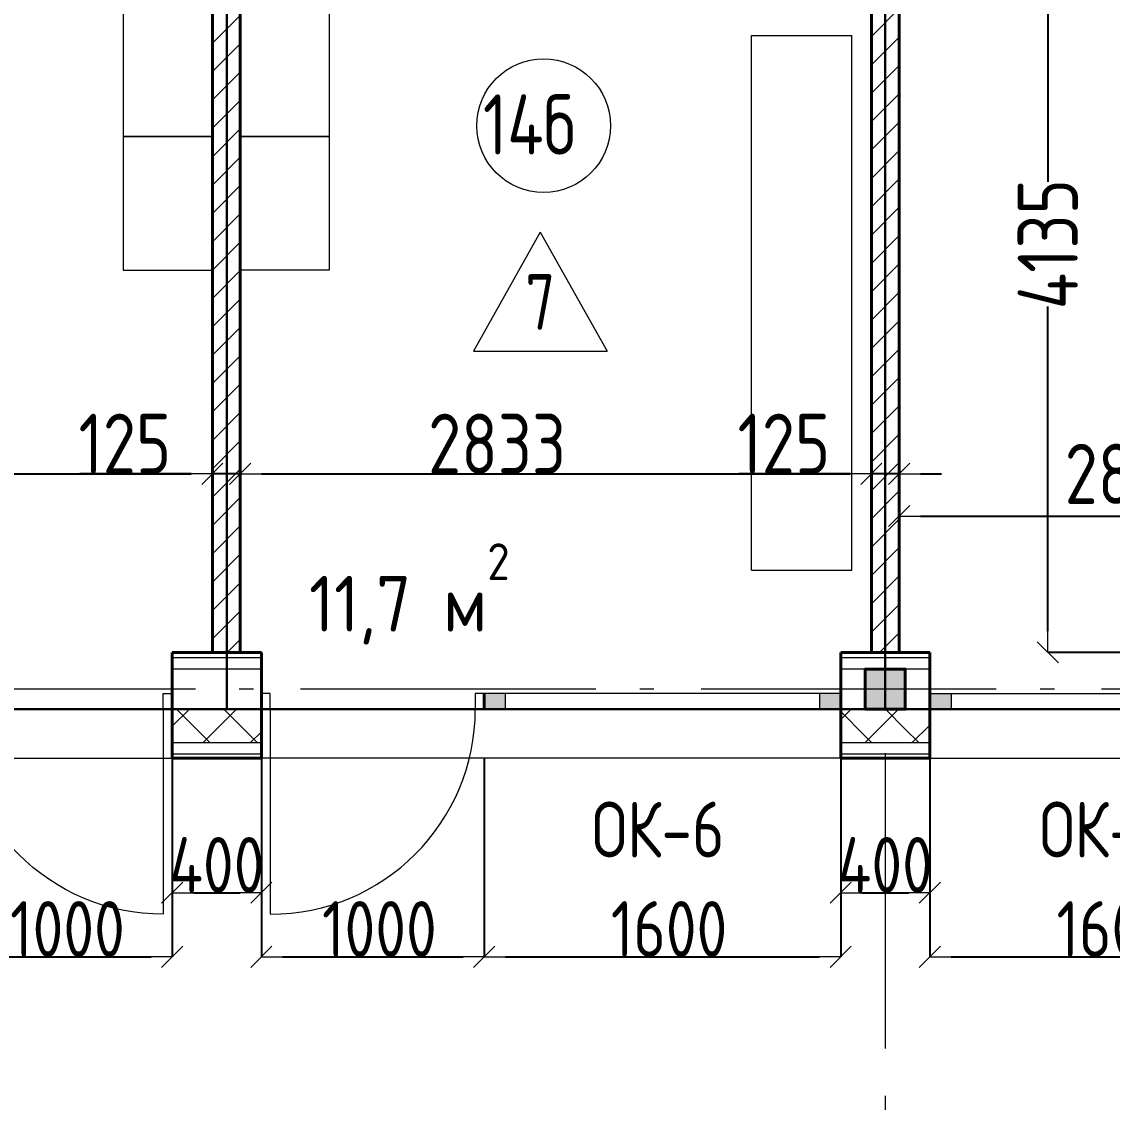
# Model space of a CAD drawing. Header units: millimetres. Extents: x -60256 to 201272, y 21388 to 77592.
# Drawn here: x -8996 to -4103, y 63598 to 68450 of the extents above; entities that cross this region are included whole.
import ezdxf
from ezdxf.enums import TextEntityAlignment as Align

# ---------------------------------------------------------------- set-up
doc = ezdxf.new("R2010")
doc.units = ezdxf.units.MM
doc.header["$MEASUREMENT"] = 0
doc.linetypes.add('Double Dashed', pattern=[1797.222233, 1325, -211.666656, 63.333344, -197.222233])
for name, color, linetype in [('Двери ArchiCAD', 7, 'Continuous'), ('колонны', 7, 'Continuous'), ('марки окон дверей', 7, 'Continuous'), ('оборудование', 7, 'Continuous'), ('Окна ArchiCAD', 7, 'Continuous'), ('оси', 7, 'Continuous'), ('перегородки', 7, 'Continuous'), ('размеры внутр', 7, 'Continuous'), ('стены внутр', 7, 'Continuous'), ('стены наруж', 7, 'Continuous'), ('№ помещений', 7, 'Continuous')]:
    doc.layers.add(name, color=color, linetype=linetype)
for name, color, linetype, lineweight in [('Двери ArchiCAD_Ном._пера__97', 7, 'Continuous', 20), ('Двери ArchiCAD_Ном._пера__99', 7, 'Continuous', 40), ('колонны_Ном._пера__94', 252, 'Continuous', 13), ('колонны_Ном._пера__99', 7, 'Continuous', 40), ('марки окон дверей_Ном._пера__96', 7, 'Continuous', 13), ('оборудование_Ном._пера__95', 251, 'Continuous', 13), ('Окна ArchiCAD_Ном._пера__96', 7, 'Continuous', 13), ('Окна ArchiCAD_Ном._пера__97', 7, 'Continuous', 20), ('Окна ArchiCAD_Ном._пера__99', 7, 'Continuous', 40), ('оси_Ном._пера__96', 7, 'Continuous', 13), ('перегородки_Ном._пера__96', 7, 'Continuous', 13), ('перегородки_Ном._пера__99', 7, 'Continuous', 40), ('площади_Ном._пера__96', 7, 'Continuous', 13), ('стены внутр_Ном._пера__96', 7, 'Continuous', 13), ('стены внутр_Ном._пера__99', 7, 'Continuous', 40), ('стены наруж_Ном._пера__96', 7, 'Continuous', 13), ('стены наруж_Ном._пера__99', 7, 'Continuous', 40), ('экспликац проемов_Ном._пера__1', 7, 'Continuous', 25), ('экспликац проемов_Ном._пера__97', 7, 'Continuous', 20), ('№ помещений_Ном._пера__96', 7, 'Continuous', 13)]:
    doc.layers.add(name, color=color, linetype=linetype, lineweight=lineweight)
doc.styles.add('СГЕНЕРИР_СТИЛЬ_1', font='isocp.shx')
doc.styles.add('СГЕНЕРИР_СТИЛЬ_3', font='gost_2_304-81_type.ttf')
doc.styles.add('СГЕНЕРИР_СТИЛЬ_4', font='gost_2_304-81_type.ttf')
doc.styles.add('СГЕНЕРИР_СТИЛЬ_5', font='CS_Gost2304.shx')
doc.dimstyles.new('СГЕНЕРИР_СТИЛЬ__1', dxfattribs={"dimtxt": 270.000005, "dimasz": 95, "dimexe": 0.18, "dimexo": 0, "dimgap": 0.09, "dimtad": 1, "dimtih": 1, "dimtoh": 1, "dimdec": 0, "dimzin": 0, "dimdsep": 46, "dimtxsty": 'СГЕНЕРИР_СТИЛЬ_3', "dimblk": 'ARROWHEAD_6', "dimblk1": 'ARROWHEAD_6', "dimblk2": 'ARROWHEAD_6', "dimcen": 0.09, "dimclrd": 7, "dimclre": 7, "dimclrt": 98, "dimadec": 0, "dimazin": 0, "dimtfac": 1, "dimtdec": 4, "dimtmove": 0, "dimatfit": 3, "dimfxl": 1, "dimtolj": 1, "dimtzin": 0, "dimarcsym": 0})
doc.dimstyles.new('СГЕНЕРИР_СТИЛЬ__10', dxfattribs={"dimtxt": 250, "dimasz": 95, "dimexe": 0.18, "dimexo": 0, "dimgap": 0.09, "dimtad": 1, "dimtih": 1, "dimtoh": 1, "dimdec": 0, "dimzin": 0, "dimdsep": 46, "dimtxsty": 'СГЕНЕРИР_СТИЛЬ_3', "dimblk": 'ARROWHEAD_6', "dimblk1": 'ARROWHEAD_6', "dimblk2": 'ARROWHEAD_6', "dimcen": 0.09, "dimclrd": 7, "dimclre": 7, "dimclrt": 98, "dimadec": 0, "dimazin": 0, "dimtfac": 1, "dimtdec": 4, "dimtmove": 0, "dimatfit": 3, "dimfxl": 1, "dimtolj": 1, "dimtzin": 0, "dimarcsym": 0})
doc.dimstyles.new('СГЕНЕРИР_СТИЛЬ__2', dxfattribs={"dimtxt": 270.000005, "dimasz": 95, "dimexe": 0.18, "dimexo": 0, "dimgap": 0.09, "dimtad": 1, "dimdec": 0, "dimzin": 0, "dimdsep": 46, "dimtxsty": 'СГЕНЕРИР_СТИЛЬ_3', "dimblk": 'ARROWHEAD_6', "dimblk1": 'ARROWHEAD_6', "dimblk2": 'ARROWHEAD_6', "dimcen": 0.09, "dimclrd": 7, "dimclre": 7, "dimclrt": 98, "dimadec": 0, "dimazin": 0, "dimtfac": 1, "dimtdec": 4, "dimtmove": 0, "dimatfit": 3, "dimfxl": 1, "dimtolj": 1, "dimtzin": 0, "dimarcsym": 0})
doc.dimstyles.new('СГЕНЕРИР_СТИЛЬ__7', dxfattribs={"dimtxt": 270.000005, "dimasz": 95, "dimexe": 0.18, "dimexo": 0, "dimgap": 0.09, "dimtad": 1, "dimtih": 1, "dimtoh": 1, "dimdec": 0, "dimzin": 0, "dimdsep": 46, "dimtxsty": 'СГЕНЕРИР_СТИЛЬ_3', "dimblk": 'ARROWHEAD_6', "dimblk1": 'ARROWHEAD_6', "dimblk2": 'ARROWHEAD_6', "dimcen": 0.09, "dimclrd": 7, "dimclre": 7, "dimclrt": 98, "dimadec": 0, "dimazin": 0, "dimtfac": 1, "dimtdec": 4, "dimtmove": 2, "dimatfit": 3, "dimfxl": 1, "dimtolj": 1, "dimtzin": 0, "dimarcsym": 0})
pattern_1 = [(45, (0, 0), (-63.63961, 63.63961), [])]
pattern_2 = [(45, (0, 0), (-106.06602, 106.06602), []), (135, (0, 0), (106.06602, 106.06602), [])]

# ---------------------------------------------------------------- blocks, each defined once
blk = doc.blocks.new('Шкафчик индивидуальный 15_3')
at = {"layer": 'оборудование_Ном._пера__95', "linetype": 'Continuous'}
for p, q in [((600, 400), (0, 400)), ((0, 400), (0, 0)), ((600, 0), (600, 400)), ((1200, 400), (600, 400)), ((600, 400), (600, 0)), ((1200, 0), (1200, 400)), ((1800, 400), (1200, 400)), ((1200, 400), (1200, 0)), ((1800, 0), (1800, 400)), ((2400, 400), (1800, 400)), ((1800, 400), (1800, 0)), ((2400, 0), (2400, 400)), ((0, 0), (600, 0)), ((600, 0), (1200, 0)), ((1200, 0), (1800, 0)), ((1800, 0), (2400, 0))]:
    blk.add_line(p, q, dxfattribs=at)
blk = doc.blocks.new('Шкафчик индивидуальный 15_4')
at = {"layer": 'оборудование_Ном._пера__95', "linetype": 'Continuous'}
for p, q in [((600, 400), (0, 400)), ((0, 400), (0, 0)), ((600, 0), (600, 400)), ((1200, 400), (600, 400)), ((600, 400), (600, 0)), ((1200, 0), (1200, 400)), ((1800, 400), (1200, 400)), ((1200, 400), (1200, 0)), ((1800, 0), (1800, 400)), ((2400, 400), (1800, 400)), ((1800, 400), (1800, 0)), ((2400, 0), (2400, 400)), ((0, 0), (600, 0)), ((600, 0), (1200, 0)), ((1200, 0), (1800, 0)), ((1800, 0), (2400, 0))]:
    blk.add_line(p, q, dxfattribs=at)
blk = doc.blocks.new('Скамейка 16_2')
at = {"layer": 'оборудование_Ном._пера__95', "linetype": 'Continuous'}
for p, q in [((2400, 450), (0, 450)), ((0, 450), (0, 0)), ((2400, 450), (2400, 0)), ((2400, 0), (0, 0))]:
    blk.add_line(p, q, dxfattribs=at)
blk = doc.blocks.new('Стена_20_1', base_point=(-5121, 65455.7))
at = {"layer": 'стены внутр_Ном._пера__96', "linetype": 'Continuous'}
h = blk.add_hatch(dxfattribs=at)
h.set_pattern_fill('FACE_BRICK_0001', color=256, style=0, pattern_type=2)
h.set_pattern_definition(pattern_1)
h.paths.add_polyline_path([(-5058.5, 65620.7), (-5058.5, 71690.7), (-5183.5, 71690.7), (-5183.5, 65620.7)])
at = {"layer": 'стены внутр_Ном._пера__99', "linetype": 'Continuous', "flags": 128}
for points in [[(-5058.5, 71690.7), (-5183.5, 71690.7)], [(-5183.5, 71690.7), (-5183.5, 69855.7)], [(-5058.5, 65620.7), (-5058.5, 71690.7)], [(-5183.5, 69755.7), (-5183.5, 65620.7)], [(-5183.5, 65620.7), (-5058.5, 65620.7)]]:
    blk.add_lwpolyline(points, dxfattribs=at)
blk = doc.blocks.new('Окно 16_6')
at = {"layer": 'Окна ArchiCAD_Ном._пера__96', "linetype": 'Continuous'}
for points in [[(-800, -70), (-705, -70), (-705, 0), (-800, 0)], [(800, 0), (705, 0), (705, -70), (800, -70)]]:
    blk.add_hatch(color=256, dxfattribs=at).paths.add_polyline_path(points)
for p, q in [((705, 0), (-705, 0)), ((-705, -70), (705, -70))]:
    blk.add_line(p, q, dxfattribs=at)
at = {"layer": 'Окна ArchiCAD_Ном._пера__97', "linetype": 'Continuous'}
for p, q in [((-800, 220), (800, 220)), ((-705, 0), (-800, 0)), ((-705, -70), (-705, 0)), ((800, 0), (705, 0)), ((705, 0), (705, -70)), ((-800, -70), (-705, -70)), ((705, -70), (800, -70))]:
    blk.add_line(p, q, dxfattribs=at)
at = {"layer": 'Окна ArchiCAD_Ном._пера__99', "linetype": 'Continuous'}
for p, q in [((-800, 0), (-800, -70)), ((800, 0), (800, -70))]:
    blk.add_line(p, q, dxfattribs=at)
blk = doc.blocks.new('Окно 16_7')
at = {"layer": 'Окна ArchiCAD_Ном._пера__96', "linetype": 'Continuous'}
for points in [[(-800, -70), (-705, -70), (-705, 0), (-800, 0)], [(800, 0), (705, 0), (705, -70), (800, -70)]]:
    blk.add_hatch(color=256, dxfattribs=at).paths.add_polyline_path(points)
for p, q in [((705, 0), (-705, 0)), ((-705, -70), (705, -70))]:
    blk.add_line(p, q, dxfattribs=at)
at = {"layer": 'Окна ArchiCAD_Ном._пера__97', "linetype": 'Continuous'}
for p, q in [((-800, 220), (800, 220)), ((-705, 0), (-800, 0)), ((-705, -70), (-705, 0)), ((800, 0), (705, 0)), ((705, 0), (705, -70)), ((-800, -70), (-705, -70)), ((705, -70), (800, -70))]:
    blk.add_line(p, q, dxfattribs=at)
at = {"layer": 'Окна ArchiCAD_Ном._пера__99', "linetype": 'Continuous'}
for p, q in [((-800, 0), (-800, -70)), ((800, 0), (800, -70))]:
    blk.add_line(p, q, dxfattribs=at)
blk = doc.blocks.new('Дверь 16_5')
at = {"layer": 'Двери ArchiCAD_Ном._пера__97', "linetype": 'Continuous'}
for p, q in [((460, 0), (460, 920)), ((-500, 220), (500, 220)), ((-460, 0), (-500, 0)), ((-500, 0), (-500, -70)), ((-460, -70), (-460, 0)), ((500, 0), (460, 0)), ((460, 0), (460, -70)), ((500, -70), (500, 0)), ((-500, -70), (-460, -70)), ((460, -70), (500, -70))]:
    blk.add_line(p, q, dxfattribs=at)
blk.add_arc((460, 0), 920, 90, 180, dxfattribs=at)
at = {"layer": 'Двери ArchiCAD_Ном._пера__99', "linetype": 'Continuous'}
for p, q in [((-500, 0), (-500, -70)), ((500, 0), (500, -70))]:
    blk.add_line(p, q, dxfattribs=at)
blk = doc.blocks.new('Дверь 16_4')
at = {"layer": 'Двери ArchiCAD_Ном._пера__97', "linetype": 'Continuous'}
for p, q in [((460, 0), (460, 920)), ((-500, 220), (500, 220)), ((-460, 0), (-500, 0)), ((-500, 0), (-500, -70)), ((-460, -70), (-460, 0)), ((500, 0), (460, 0)), ((460, 0), (460, -70)), ((500, -70), (500, 0)), ((-500, -70), (-460, -70)), ((460, -70), (500, -70))]:
    blk.add_line(p, q, dxfattribs=at)
blk.add_arc((460, 0), 920, 90, 180, dxfattribs=at)
at = {"layer": 'Двери ArchiCAD_Ном._пера__99', "linetype": 'Continuous'}
for p, q in [((-500, 0), (-500, -70)), ((500, 0), (500, -70))]:
    blk.add_line(p, q, dxfattribs=at)
blk = doc.blocks.new('Стена_32_1', base_point=(12879, 65455.7))
at = {"layer": 'стены наруж_Ном._пера__96', "linetype": 'Continuous'}
h = blk.add_hatch(dxfattribs=at)
h.set_pattern_fill('УТЕПЛИТ_МЕЛКИЙ_0001', color=256, style=0, pattern_type=2)
h.set_pattern_definition(pattern_2)
h.paths.add_polyline_path([(-7921, 65365.7), (-8321, 65365.7), (-8321, 65215.7), (-7921, 65215.7)])
h = blk.add_hatch(dxfattribs=at)
h.set_pattern_fill('УТЕПЛИТ_МЕЛКИЙ_0001', color=256, style=0, pattern_type=2)
h.set_pattern_definition(pattern_2)
h.paths.add_polyline_path([(-5211, 65365.7), (-5321, 65365.7), (-5321, 65215.7), (-5211, 65215.7)])
h = blk.add_hatch(dxfattribs=at)
h.set_pattern_fill('УТЕПЛИТ_МЕЛКИЙ_0001', color=256, style=0, pattern_type=2)
h.set_pattern_definition(pattern_2)
h.paths.add_polyline_path([(-5211, 65215.7), (-5031, 65215.7), (-5031, 65365.7), (-5211, 65365.7)])
h = blk.add_hatch(dxfattribs=at)
h.set_pattern_fill('УТЕПЛИТ_МЕЛКИЙ_0001', color=256, style=0, pattern_type=2)
h.set_pattern_definition(pattern_2)
h.paths.add_polyline_path([(-4921, 65365.7), (-5031, 65365.7), (-5031, 65215.7), (-4921, 65215.7)])
for p, q in [((-7921, 65595.7), (-8321, 65595.7)), ((-5211, 65595.7), (-5321, 65595.7)), ((-5031, 65595.7), (-5211, 65595.7)), ((-4921, 65595.7), (-5031, 65595.7)), ((-7921, 65545.7), (-8321, 65545.7)), ((-5211, 65545.7), (-5321, 65545.7)), ((-5211, 65545.7), (-5031, 65545.7)), ((-4921, 65545.7), (-5031, 65545.7)), ((-8321, 65365.7), (-7921, 65365.7)), ((-5321, 65365.7), (-5211, 65365.7)), ((-5031, 65365.7), (-5211, 65365.7)), ((-5031, 65365.7), (-4921, 65365.7)), ((-8321, 65215.7), (-7921, 65215.7)), ((-5321, 65215.7), (-5211, 65215.7)), ((-5211, 65215.7), (-5031, 65215.7)), ((-5031, 65215.7), (-4921, 65215.7)), ((-8321, 65165.7), (-7921, 65165.7)), ((-5321, 65165.7), (-5211, 65165.7)), ((-5211, 65165.7), (-5031, 65165.7)), ((-5031, 65165.7), (-4921, 65165.7))]:
    blk.add_line(p, q, dxfattribs=at)
at = {"layer": 'стены наруж_Ном._пера__99', "linetype": 'Continuous'}
for p, q in [((-8321, 65595.7), (-8321, 65620.7)), ((-8321, 65545.7), (-8321, 65595.7)), ((-7921, 65595.7), (-7921, 65620.7)), ((-7921, 65545.7), (-7921, 65595.7)), ((-5321, 65595.7), (-5321, 65620.7)), ((-5321, 65545.7), (-5321, 65595.7)), ((-4921, 65595.7), (-4921, 65620.7)), ((-4921, 65545.7), (-4921, 65595.7)), ((-8321, 65435.7), (-8321, 65545.7)), ((-7921, 65435.7), (-7921, 65545.7)), ((-5321, 65435.7), (-5321, 65545.7)), ((-4921, 65435.7), (-4921, 65545.7)), ((-8321, 65365.7), (-8321, 65435.7)), ((-7921, 65365.7), (-7921, 65435.7)), ((-5321, 65365.7), (-5321, 65435.7)), ((-4921, 65365.7), (-4921, 65435.7)), ((-8321, 65215.7), (-8321, 65365.7)), ((-7921, 65215.7), (-7921, 65365.7)), ((-5321, 65215.7), (-5321, 65365.7)), ((-4921, 65215.7), (-4921, 65365.7)), ((-8321, 65165.7), (-8321, 65215.7)), ((-7921, 65165.7), (-7921, 65215.7)), ((-5321, 65165.7), (-5321, 65215.7)), ((-4921, 65165.7), (-4921, 65215.7)), ((-8321, 65145.7), (-8321, 65165.7)), ((-7921, 65145.7), (-7921, 65165.7)), ((-5321, 65145.7), (-5321, 65165.7)), ((-4921, 65145.7), (-4921, 65165.7))]:
    blk.add_line(p, q, dxfattribs=at)
at = {"layer": 'стены наруж_Ном._пера__99', "linetype": 'Continuous', "flags": 128}
for points in [[(-7921, 65620.7), (-8321, 65620.7)], [(-4921, 65620.7), (-5321, 65620.7)], [(-8321, 65145.7), (-7921, 65145.7)], [(-5321, 65145.7), (-4921, 65145.7)]]:
    blk.add_lwpolyline(points, dxfattribs=at)
at = {"layer": 'Двери ArchiCAD', "color": 44, "linetype": 'Continuous', "lineweight": 35, "xscale": -1, "zscale": 1000, "rotation": 180}
blk.add_blockref('Дверь 16_4', (-8821, 65365.7), dxfattribs=at)
at = {"layer": 'Двери ArchiCAD', "color": 44, "linetype": 'Continuous', "lineweight": 35, "zscale": 1000, "rotation": 180}
blk.add_blockref('Дверь 16_5', (-7421, 65365.7), dxfattribs=at)
at = {"layer": 'Окна ArchiCAD', "color": 44, "linetype": 'Continuous', "lineweight": 35, "zscale": 1000, "rotation": 180}
blk.add_blockref('Окно 16_7', (-6121, 65365.7), dxfattribs=at)
at = {"layer": 'Окна ArchiCAD', "color": 44, "linetype": 'Continuous', "lineweight": 35, "xscale": -1, "zscale": 1000, "rotation": 180}
blk.add_blockref('Окно 16_6', (-4121, 65365.7), dxfattribs=at)
blk = doc.blocks.new('Стена_40_1', base_point=(-8078.5, 69855.7))
at = {"layer": 'перегородки_Ном._пера__96', "linetype": 'Continuous'}
h = blk.add_hatch(dxfattribs=at)
h.set_pattern_fill('FACE_BRICK_0001', color=256, style=0, pattern_type=2)
h.set_pattern_definition(pattern_1)
h.paths.add_polyline_path([(-8141, 69755.7), (-8141, 65620.7), (-8016, 65620.7), (-8016, 69755.7)])
at = {"layer": 'перегородки_Ном._пера__99', "linetype": 'Continuous', "flags": 128}
for points in [[(-8141, 69755.7), (-8141, 65620.7)], [(-8016, 65620.7), (-8016, 69755.7)], [(-8141, 65620.7), (-8016, 65620.7)]]:
    blk.add_lwpolyline(points, dxfattribs=at)
blk = doc.blocks.new('Колонна_28_1', base_point=(-5121, 65455.7))
at = {"layer": 'колонны_Ном._пера__94', "linetype": 'Continuous'}
blk.add_hatch(color=256, dxfattribs=at).paths.add_polyline_path([(-5211, 65365.7), (-5031, 65365.7), (-5031, 65545.7), (-5211, 65545.7)])
at = {"layer": 'колонны_Ном._пера__99', "linetype": 'Continuous', "flags": 128}
blk.add_lwpolyline([(-5211, 65365.7), (-5031, 65365.7), (-5031, 65545.7), (-5211, 65545.7)], close=True, dxfattribs=at)
blk = doc.blocks.new('Стандартный маркер сетки_8')
at = {"layer": 'оси_Ном._пера__96', "linetype": 'Double Dashed'}
blk.add_line((900, 0), (20403.4, 0), dxfattribs=at)
at = {"layer": 'оси_Ном._пера__96', "style": 'СГЕНЕРИР_СТИЛЬ_3'}
blk.add_attdef('AC_MarkerText_1', text='', height=350, rotation=90, dxfattribs=at).set_placement((21973.1, -122.2), align=Align.BOTTOM_LEFT)
blk = doc.blocks.new('Стандартный маркер сетки_16')
at = {"layer": 'оси_Ном._пера__96', "linetype": 'Double Dashed'}
blk.add_line((900, 0), (41068.3, 0), dxfattribs=at)
at = {"layer": 'оси_Ном._пера__96', "style": 'СГЕНЕРИР_СТИЛЬ_3'}
blk.add_attdef('AC_MarkerText_1', text='', height=350, rotation=180, dxfattribs=at).set_placement((-260.8, 269.7), align=Align.BOTTOM_LEFT)
blk = doc.blocks.new('Номер помещения 15_16')
at = {"layer": '№ помещений_Ном._пера__96', "linetype": 'Continuous'}
blk.add_circle((0, 0), 300, dxfattribs=at)
at = {"layer": '№ помещений_Ном._пера__96', "insert": (-272.3, 5.4), "char_height": 270, "attachment_point": 4, "style": 'СГЕНЕРИР_СТИЛЬ_4'}
blk.add_mtext('{14б}', dxfattribs=at)
blk = doc.blocks.new('Номер помещения 16_5')
at = {"layer": 'марки окон дверей_Ном._пера__96', "insert": (-307.9, 19.4), "char_height": 250, "attachment_point": 4, "style": 'СГЕНЕРИР_СТИЛЬ_5'}
blk.add_mtext('{ОК-5}', dxfattribs=at)
blk = doc.blocks.new('Номер помещения 16_6')
at = {"layer": 'марки окон дверей_Ном._пера__96', "insert": (-316.4, 19.4), "char_height": 250, "attachment_point": 4, "style": 'СГЕНЕРИР_СТИЛЬ_5'}
blk.add_mtext('{ОК-6}', dxfattribs=at)
blk = doc.blocks.new('ARROWHEAD_6')
at = {"color": 0, "linetype": 'Continuous', "lineweight": 0}
for p, q in [((0, 0), (-1, 0)), ((-0.5, -0.5), (0.5, 0.5))]:
    blk.add_line(p, q, dxfattribs=at)
blk = doc.blocks.new('*D834')
at = {"layer": 'Defpoints', "color": 0, "linetype": 'Continuous', "transparency": 16777216}
for p in [(-10956, 68655.7), (-8141, 67655.7), (-8141, 66421.3)]:
    blk.add_point(p, dxfattribs=at)
at = {"layer": 'размеры внутр', "color": 7, "linetype": 'Continuous', "lineweight": -2, "transparency": 16777216}
for p, q in [((-10956, 68655.7), (-10956, 66421.2)), ((-8141, 67655.7), (-8141, 66421.2)), ((-10861, 66421.3), (-8236, 66421.3))]:
    blk.add_line(p, q, dxfattribs=at)
at = {"layer": 'размеры внутр', "color": 7, "linetype": 'Continuous', "lineweight": -2, "transparency": 16777216, "xscale": 95, "yscale": 95, "zscale": 95, "rotation": 180}
blk.add_blockref('ARROWHEAD_6', (-10956, 66421.3), dxfattribs=at)
at = {"layer": 'размеры внутр', "color": 7, "linetype": 'Continuous', "lineweight": -2, "transparency": 16777216, "xscale": 95, "yscale": 95, "zscale": 95}
blk.add_blockref('ARROWHEAD_6', (-8141, 66421.3), dxfattribs=at)
at = {"layer": 'размеры внутр', "color": 98, "linetype": 'Continuous', "transparency": 16777216, "insert": (-9529.4, 66556.4), "char_height": 270, "attachment_point": 5, "style": 'СГЕНЕРИР_СТИЛЬ_3'}
blk.add_mtext('\\A1;2815', dxfattribs=at)
blk = doc.blocks.new('*D835')
at = {"layer": 'Defpoints', "color": 0, "linetype": 'Continuous', "transparency": 16777216}
for p in [(-8141, 67655.7), (-8016, 67655.7), (-8016, 66421.3)]:
    blk.add_point(p, dxfattribs=at)
at = {"layer": 'размеры внутр', "color": 7, "linetype": 'Continuous', "lineweight": -2, "transparency": 16777216}
for p, q in [((-8141, 67655.7), (-8141, 66421.2)), ((-8016, 67655.7), (-8016, 66421.2)), ((-8236, 66421.3), (-8736, 66421.3)), ((-8016, 66421.3), (-8141, 66421.3)), ((-7921, 66421.3), (-7826, 66421.3))]:
    blk.add_line(p, q, dxfattribs=at)
at = {"layer": 'размеры внутр', "color": 7, "linetype": 'Continuous', "lineweight": -2, "transparency": 16777216, "xscale": 95, "yscale": 95, "zscale": 95}
blk.add_blockref('ARROWHEAD_6', (-8141, 66421.3), dxfattribs=at)
at = {"layer": 'размеры внутр', "color": 7, "linetype": 'Continuous', "lineweight": -2, "transparency": 16777216, "xscale": 95, "yscale": 95, "zscale": 95, "rotation": 180}
blk.add_blockref('ARROWHEAD_6', (-8016, 66421.3), dxfattribs=at)
at = {"layer": 'размеры внутр', "color": 98, "linetype": 'Continuous', "transparency": 16777216, "insert": (-8533.5, 66556.4), "char_height": 270, "attachment_point": 5, "style": 'СГЕНЕРИР_СТИЛЬ_3'}
blk.add_mtext('\\A1;125', dxfattribs=at)
blk = doc.blocks.new('*D836')
at = {"layer": 'Defpoints', "color": 0, "linetype": 'Continuous', "transparency": 16777216}
for p in [(-5183.5, 68655.7), (-8016, 67655.7), (-5183.5, 66421.3)]:
    blk.add_point(p, dxfattribs=at)
at = {"layer": 'размеры внутр', "color": 7, "linetype": 'Continuous', "lineweight": -2, "transparency": 16777216}
for p, q in [((-5183.5, 68655.7), (-5183.5, 66421.2)), ((-8016, 67655.7), (-8016, 66421.2)), ((-7921, 66421.3), (-5278.5, 66421.3))]:
    blk.add_line(p, q, dxfattribs=at)
at = {"layer": 'размеры внутр', "color": 7, "linetype": 'Continuous', "lineweight": -2, "transparency": 16777216, "xscale": 95, "yscale": 95, "zscale": 95, "rotation": 180}
blk.add_blockref('ARROWHEAD_6', (-8016, 66421.3), dxfattribs=at)
at = {"layer": 'размеры внутр', "color": 7, "linetype": 'Continuous', "lineweight": -2, "transparency": 16777216, "xscale": 95, "yscale": 95, "zscale": 95}
blk.add_blockref('ARROWHEAD_6', (-5183.5, 66421.3), dxfattribs=at)
at = {"layer": 'размеры внутр', "color": 98, "linetype": 'Continuous', "transparency": 16777216, "insert": (-6863.4, 66556.4), "char_height": 270, "attachment_point": 5, "style": 'СГЕНЕРИР_СТИЛЬ_3'}
blk.add_mtext('\\A1;2833', dxfattribs=at)
blk = doc.blocks.new('*D837')
at = {"layer": 'Defpoints', "color": 0, "linetype": 'Continuous', "transparency": 16777216}
for p in [(-5183.5, 68655.7), (-5058.5, 68655.7), (-5058.5, 66421.3)]:
    blk.add_point(p, dxfattribs=at)
at = {"layer": 'размеры внутр', "color": 7, "linetype": 'Continuous', "lineweight": -2, "transparency": 16777216}
for p, q in [((-5183.5, 68655.7), (-5183.5, 66421.2)), ((-5058.5, 68655.7), (-5058.5, 66421.2)), ((-5278.5, 66421.3), (-5778.5, 66421.3)), ((-5058.5, 66421.3), (-5183.5, 66421.3)), ((-4963.5, 66421.3), (-4868.5, 66421.3))]:
    blk.add_line(p, q, dxfattribs=at)
at = {"layer": 'размеры внутр', "color": 7, "linetype": 'Continuous', "lineweight": -2, "transparency": 16777216, "xscale": 95, "yscale": 95, "zscale": 95}
blk.add_blockref('ARROWHEAD_6', (-5183.5, 66421.3), dxfattribs=at)
at = {"layer": 'размеры внутр', "color": 7, "linetype": 'Continuous', "lineweight": -2, "transparency": 16777216, "xscale": 95, "yscale": 95, "zscale": 95, "rotation": 180}
blk.add_blockref('ARROWHEAD_6', (-5058.5, 66421.3), dxfattribs=at)
at = {"layer": 'размеры внутр', "color": 98, "linetype": 'Continuous', "transparency": 16777216, "insert": (-5576, 66556.4), "char_height": 270, "attachment_point": 5, "style": 'СГЕНЕРИР_СТИЛЬ_3'}
blk.add_mtext('\\A1;125', dxfattribs=at)
blk = doc.blocks.new('*D838')
at = {"layer": 'Defpoints', "color": 0, "linetype": 'Continuous', "transparency": 16777216}
for p in [(-5058.5, 68655.7), (-2183.5, 68655.7), (-2183.5, 66232.3)]:
    blk.add_point(p, dxfattribs=at)
at = {"layer": 'размеры внутр', "color": 7, "linetype": 'Continuous', "lineweight": -2, "transparency": 16777216}
for p, q in [((-5058.5, 68655.7), (-5058.5, 66232.2)), ((-2183.5, 68655.7), (-2183.5, 66232.2)), ((-4963.5, 66232.3), (-2278.5, 66232.3))]:
    blk.add_line(p, q, dxfattribs=at)
at = {"layer": 'размеры внутр', "color": 7, "linetype": 'Continuous', "lineweight": -2, "transparency": 16777216, "xscale": 95, "yscale": 95, "zscale": 95, "rotation": 180}
blk.add_blockref('ARROWHEAD_6', (-5058.5, 66232.3), dxfattribs=at)
at = {"layer": 'размеры внутр', "color": 7, "linetype": 'Continuous', "lineweight": -2, "transparency": 16777216, "xscale": 95, "yscale": 95, "zscale": 95}
blk.add_blockref('ARROWHEAD_6', (-2183.5, 66232.3), dxfattribs=at)
at = {"layer": 'размеры внутр', "color": 98, "linetype": 'Continuous', "transparency": 16777216, "insert": (-4004.2, 66421.3), "char_height": 270, "attachment_point": 5, "style": 'СГЕНЕРИР_СТИЛЬ_3'}
blk.add_mtext('\\A1;2875', dxfattribs=at)
blk = doc.blocks.new('*D858')
at = {"layer": 'Defpoints', "color": 0, "linetype": 'Continuous', "transparency": 16777216}
for p in [(-8121, 69755.7), (-4391.7, 69755.7), (879, 65620.7)]:
    blk.add_point(p, dxfattribs=at)
at = {"layer": 'размеры внутр', "color": 7, "linetype": 'Continuous', "lineweight": -2, "transparency": 16777216}
for p, q in [((-8121, 69755.7), (-4391.5, 69755.7)), ((-4391.7, 69660.7), (-4391.7, 67731.8)), ((-4391.7, 65715.7), (-4391.7, 67172.3)), ((879, 65620.7), (-4391.9, 65620.7))]:
    blk.add_line(p, q, dxfattribs=at)
at = {"layer": 'размеры внутр', "color": 7, "linetype": 'Continuous', "lineweight": -2, "transparency": 16777216, "xscale": 95, "yscale": 95, "zscale": 95}
for p, rotation in [((-4391.7, 69755.7), 90), ((-4391.7, 65620.7), 270)]:
    blk.add_blockref('ARROWHEAD_6', p, dxfattribs=dict(at, rotation=rotation))
at = {"layer": 'размеры внутр', "color": 98, "linetype": 'Continuous', "transparency": 16777216, "insert": (-4391.7, 67452), "char_height": 270, "attachment_point": 5, "rotation": 90, "style": 'СГЕНЕРИР_СТИЛЬ_3'}
blk.add_mtext('\\A1;4135', dxfattribs=at)
blk = doc.blocks.new('*D870')
at = {"layer": 'Defpoints', "color": 0, "linetype": 'Continuous', "transparency": 16777216}
for p in [(-9321, 65145.7), (-8321, 65145.7), (-8321, 64254.6)]:
    blk.add_point(p, dxfattribs=at)
at = {"layer": 'размеры внутр', "color": 7, "linetype": 'Continuous', "lineweight": -2, "transparency": 16777216}
for p, q in [((-9321, 65145.7), (-9321, 64254.4)), ((-8321, 65145.7), (-8321, 64254.4)), ((-9226, 64254.6), (-8416, 64254.6))]:
    blk.add_line(p, q, dxfattribs=at)
at = {"layer": 'размеры внутр', "color": 7, "linetype": 'Continuous', "lineweight": -2, "transparency": 16777216, "xscale": 95, "yscale": 95, "zscale": 95, "rotation": 180}
blk.add_blockref('ARROWHEAD_6', (-9321, 64254.6), dxfattribs=at)
at = {"layer": 'размеры внутр', "color": 7, "linetype": 'Continuous', "lineweight": -2, "transparency": 16777216, "xscale": 95, "yscale": 95, "zscale": 95}
blk.add_blockref('ARROWHEAD_6', (-8321, 64254.6), dxfattribs=at)
at = {"layer": 'размеры внутр', "color": 98, "linetype": 'Continuous', "transparency": 16777216, "insert": (-8791.2, 64379.6), "char_height": 250, "attachment_point": 5, "style": 'СГЕНЕРИР_СТИЛЬ_3'}
blk.add_mtext('\\A1;1000', dxfattribs=at)
blk = doc.blocks.new('*D871')
at = {"layer": 'Defpoints', "color": 0, "linetype": 'Continuous', "transparency": 16777216}
for p in [(-8321, 65145.7), (-7921, 65145.7), (-7921, 64542.1)]:
    blk.add_point(p, dxfattribs=at)
at = {"layer": 'размеры внутр', "color": 7, "linetype": 'Continuous', "lineweight": -2, "transparency": 16777216}
for p, q in [((-8321, 65145.7), (-8321, 64541.9)), ((-7921, 65145.7), (-7921, 64541.9)), ((-8226, 64542.1), (-8016, 64542.1))]:
    blk.add_line(p, q, dxfattribs=at)
at = {"layer": 'размеры внутр', "color": 7, "linetype": 'Continuous', "lineweight": -2, "transparency": 16777216, "xscale": 95, "yscale": 95, "zscale": 95, "rotation": 180}
blk.add_blockref('ARROWHEAD_6', (-8321, 64542.1), dxfattribs=at)
at = {"layer": 'размеры внутр', "color": 7, "linetype": 'Continuous', "lineweight": -2, "transparency": 16777216, "xscale": 95, "yscale": 95, "zscale": 95}
blk.add_blockref('ARROWHEAD_6', (-7921, 64542.1), dxfattribs=at)
at = {"layer": 'размеры внутр', "color": 98, "linetype": 'Continuous', "transparency": 16777216, "insert": (-8121, 64667.1), "char_height": 250, "attachment_point": 5, "style": 'СГЕНЕРИР_СТИЛЬ_3'}
blk.add_mtext('\\A1;400', dxfattribs=at)
blk = doc.blocks.new('*D872')
at = {"layer": 'Defpoints', "color": 0, "linetype": 'Continuous', "transparency": 16777216}
for p in [(-7921, 65145.7), (-6921, 65145.7), (-6921, 64254.6)]:
    blk.add_point(p, dxfattribs=at)
at = {"layer": 'размеры внутр', "color": 7, "linetype": 'Continuous', "lineweight": -2, "transparency": 16777216}
for p, q in [((-7921, 65145.7), (-7921, 64254.4)), ((-6921, 65145.7), (-6921, 64254.4)), ((-7826, 64254.6), (-7016, 64254.6))]:
    blk.add_line(p, q, dxfattribs=at)
at = {"layer": 'размеры внутр', "color": 7, "linetype": 'Continuous', "lineweight": -2, "transparency": 16777216, "xscale": 95, "yscale": 95, "zscale": 95, "rotation": 180}
blk.add_blockref('ARROWHEAD_6', (-7921, 64254.6), dxfattribs=at)
at = {"layer": 'размеры внутр', "color": 7, "linetype": 'Continuous', "lineweight": -2, "transparency": 16777216, "xscale": 95, "yscale": 95, "zscale": 95}
blk.add_blockref('ARROWHEAD_6', (-6921, 64254.6), dxfattribs=at)
at = {"layer": 'размеры внутр', "color": 98, "linetype": 'Continuous', "transparency": 16777216, "insert": (-7391.2, 64379.6), "char_height": 250, "attachment_point": 5, "style": 'СГЕНЕРИР_СТИЛЬ_3'}
blk.add_mtext('\\A1;1000', dxfattribs=at)
blk = doc.blocks.new('*D873')
at = {"layer": 'Defpoints', "color": 0, "linetype": 'Continuous', "transparency": 16777216}
for p in [(-6921, 65145.7), (-5321, 65145.7), (-5321, 64254.6)]:
    blk.add_point(p, dxfattribs=at)
at = {"layer": 'размеры внутр', "color": 7, "linetype": 'Continuous', "lineweight": -2, "transparency": 16777216}
for p, q in [((-6921, 65145.7), (-6921, 64254.4)), ((-5321, 65145.7), (-5321, 64254.4)), ((-6826, 64254.6), (-5416, 64254.6))]:
    blk.add_line(p, q, dxfattribs=at)
at = {"layer": 'размеры внутр', "color": 7, "linetype": 'Continuous', "lineweight": -2, "transparency": 16777216, "xscale": 95, "yscale": 95, "zscale": 95, "rotation": 180}
blk.add_blockref('ARROWHEAD_6', (-6921, 64254.6), dxfattribs=at)
at = {"layer": 'размеры внутр', "color": 7, "linetype": 'Continuous', "lineweight": -2, "transparency": 16777216, "xscale": 95, "yscale": 95, "zscale": 95}
blk.add_blockref('ARROWHEAD_6', (-5321, 64254.6), dxfattribs=at)
at = {"layer": 'размеры внутр', "color": 98, "linetype": 'Continuous', "transparency": 16777216, "insert": (-6091.2, 64379.6), "char_height": 250, "attachment_point": 5, "style": 'СГЕНЕРИР_СТИЛЬ_3'}
blk.add_mtext('\\A1;1600', dxfattribs=at)
blk = doc.blocks.new('*D874')
at = {"layer": 'Defpoints', "color": 0, "linetype": 'Continuous', "transparency": 16777216}
for p in [(-5321, 65145.7), (-4921, 65145.7), (-4921, 64542.1)]:
    blk.add_point(p, dxfattribs=at)
at = {"layer": 'размеры внутр', "color": 7, "linetype": 'Continuous', "lineweight": -2, "transparency": 16777216}
for p, q in [((-5321, 65145.7), (-5321, 64541.9)), ((-4921, 65145.7), (-4921, 64541.9)), ((-5226, 64542.1), (-5016, 64542.1))]:
    blk.add_line(p, q, dxfattribs=at)
at = {"layer": 'размеры внутр', "color": 7, "linetype": 'Continuous', "lineweight": -2, "transparency": 16777216, "xscale": 95, "yscale": 95, "zscale": 95, "rotation": 180}
blk.add_blockref('ARROWHEAD_6', (-5321, 64542.1), dxfattribs=at)
at = {"layer": 'размеры внутр', "color": 7, "linetype": 'Continuous', "lineweight": -2, "transparency": 16777216, "xscale": 95, "yscale": 95, "zscale": 95}
blk.add_blockref('ARROWHEAD_6', (-4921, 64542.1), dxfattribs=at)
at = {"layer": 'размеры внутр', "color": 98, "linetype": 'Continuous', "transparency": 16777216, "insert": (-5121, 64667.1), "char_height": 250, "attachment_point": 5, "style": 'СГЕНЕРИР_СТИЛЬ_3'}
blk.add_mtext('\\A1;400', dxfattribs=at)
blk = doc.blocks.new('*D875')
at = {"layer": 'Defpoints', "color": 0, "linetype": 'Continuous', "transparency": 16777216}
for p in [(-4921, 65145.7), (-3321, 65145.7), (-3321, 64254.6)]:
    blk.add_point(p, dxfattribs=at)
at = {"layer": 'размеры внутр', "color": 7, "linetype": 'Continuous', "lineweight": -2, "transparency": 16777216}
for p, q in [((-4921, 65145.7), (-4921, 64254.4)), ((-3321, 65145.7), (-3321, 64254.4)), ((-4826, 64254.6), (-3416, 64254.6))]:
    blk.add_line(p, q, dxfattribs=at)
at = {"layer": 'размеры внутр', "color": 7, "linetype": 'Continuous', "lineweight": -2, "transparency": 16777216, "xscale": 95, "yscale": 95, "zscale": 95, "rotation": 180}
blk.add_blockref('ARROWHEAD_6', (-4921, 64254.6), dxfattribs=at)
at = {"layer": 'размеры внутр', "color": 7, "linetype": 'Continuous', "lineweight": -2, "transparency": 16777216, "xscale": 95, "yscale": 95, "zscale": 95}
blk.add_blockref('ARROWHEAD_6', (-3321, 64254.6), dxfattribs=at)
at = {"layer": 'размеры внутр', "color": 98, "linetype": 'Continuous', "transparency": 16777216, "insert": (-4091.2, 64379.6), "char_height": 250, "attachment_point": 5, "style": 'СГЕНЕРИР_СТИЛЬ_3'}
blk.add_mtext('\\A1;1600', dxfattribs=at)

msp = doc.modelspace()

# ---------------------------------------------------------------- linework, layer by layer
at = {"color": 3, "lineweight": 30}
for points in [[(-5121.00277, 71945.66051), (-2121.00278, 71945.66051), (-2121.00278, 65365.6605), (-5121.00277, 65365.6605)], [(-8076.10541, 69807.8023), (-11121.00277, 69807.8023), (-11121.00277, 65365.66051), (-8076.10541, 65365.66051)], [(-8076.10541, 69807.8023), (-5121.00277, 69807.8023), (-5121.00277, 65365.66051), (-8076.10541, 65365.66051)]]:
    msp.add_lwpolyline(points, close=True, dxfattribs=at)
at = {"layer": 'экспликац проемов_Ном._пера__97', "linetype": 'Continuous'}
for p, q in [((-6669.23524, 67505.57952), (-6969.23524, 66972.24619)), ((-6669.23524, 67505.57952), (-6369.23524, 66972.24619)), ((-6969.23524, 66972.24619), (-6369.23524, 66972.24619))]:
    msp.add_line(p, q, dxfattribs=at)

# ---------------------------------------------------------------- block references
at = {"layer": 'колонны'}
msp.add_blockref('Колонна_28_1', (-5121.00277, 65455.66051), dxfattribs=at)
at = {"layer": 'марки окон дверей', "color": 102, "linetype": 'Continuous', "lineweight": 15, "zscale": 1000}
for name, p in [('Номер помещения 16_6', (-6121.00277, 64806.04633)), ('Номер помещения 16_5', (-4121.00277, 64806.04583))]:
    msp.add_blockref(name, p, dxfattribs=at)
at = {"layer": 'оборудование', "color": 251, "linetype": 'Continuous', "lineweight": 13, "zscale": 1000, "rotation": 270}
msp.add_blockref('Шкафчик индивидуальный 15_4', (-8541.00277, 69735.66051), dxfattribs=at)
at = {"layer": 'оборудование', "color": 251, "linetype": 'Continuous', "lineweight": 13, "xscale": -1, "zscale": 1000, "rotation": 90}
for name, p in [('Шкафчик индивидуальный 15_3', (-7616.00277, 69735.66051)), ('Скамейка 16_2', (-5271.00277, 68388.81209))]:
    msp.add_blockref(name, p, dxfattribs=at)
at = {"layer": 'оси', "color": 251, "linetype": 'Continuous', "lineweight": 13, "zscale": 1000}
for name, p, rotation in [('Стандартный маркер сетки_8', (-5121.00277, 73257.10001), 270), ('Стандартный маркер сетки_16', (26830.04628, 65455.66051), 180)]:
    msp.add_blockref(name, p, dxfattribs=dict(at, rotation=rotation))
at = {"layer": 'перегородки'}
msp.add_blockref('Стена_40_1', (-8078.50277, 69855.66051), dxfattribs=at)
at = {"layer": 'стены внутр'}
msp.add_blockref('Стена_20_1', (-5121.00277, 65455.66051), dxfattribs=at)
at = {"layer": 'стены наруж'}
msp.add_blockref('Стена_32_1', (12878.99723, 65455.66051), dxfattribs=at)
at = {"layer": '№ помещений', "color": 102, "linetype": 'Continuous', "lineweight": 15, "zscale": 1000}
msp.add_blockref('Номер помещения 15_16', (-6654.41274, 67983.76183), dxfattribs=at)

# ---------------------------------------------------------------- texts
at = {"layer": 'площади_Ном._пера__96', "insert": (-7707.19061, 65655.66051), "char_height": 250, "attachment_point": 7, "style": 'СГЕНЕРИР_СТИЛЬ_1'}
msp.add_mtext('{11,7 м{\\H0.66x;\\S2^  ;}}', dxfattribs=at)
at = {"layer": 'экспликац проемов_Ном._пера__1', "linetype": 'Continuous', "insert": (-6669.23524, 67192.75585), "char_height": 250, "attachment_point": 5, "style": 'СГЕНЕРИР_СТИЛЬ_3'}
msp.add_mtext('{\\W0.950000x;7}', dxfattribs=at)

# ---------------------------------------------------------------- dimensions: what is measured, and where the dimension line sits
at = {"layer": 'размеры внутр', "linetype": 'Continuous'}
dim = msp.add_linear_dim(base=(-4391.72863, 69755.66051), p1=(878.99723, 65620.66051), p2=(-8121.00277, 69755.66051), angle=90, dimstyle='СГЕНЕРИР_СТИЛЬ__2', dxfattribs=at)
dim.commit()
dim.dimension.update_dxf_attribs({"geometry": '*D858', "text_midpoint": (-4391.72863, 67452.03738), "dimtype": 160, "text_rotation": 90})
for base, p1, p2, dimstyle, picture, middle in [((-8141.00277, 66421.33048), (-10956.00277, 68655.66051), (-8141.00277, 67655.66051), 'СГЕНЕРИР_СТИЛЬ__1', '*D834', (-9529.35303, 66421.33048)), ((-5183.5027687069, 66421.3304791659), (-8016.0027687069, 67655.6605076162), (-5183.5027687069, 68655.6605076162), 'СГЕНЕРИР_СТИЛЬ__1', '*D836', (-6863.3672589056, 66421.3304791659)), ((-5058.50277, 66421.33048), (-5183.50277, 68655.66051), (-5058.50277, 68655.66051), 'СГЕНЕРИР_СТИЛЬ__1', '*D837', (-5575.99634, 66421.33048)), ((-2183.50277, 66232.33047), (-5058.50277, 68655.66051), (-2183.50277, 68655.66051), 'СГЕНЕРИР_СТИЛЬ__7', '*D838', (-4004.21252, 66421.33048)), ((-8016.00277, 66421.33048), (-8141.00277, 67655.66051), (-8016.00277, 67655.66051), 'СГЕНЕРИР_СТИЛЬ__1', '*D835', (-8533.49634, 66421.33048)), ((-8321.00277, 64254.55578), (-9321.00277, 65145.66051), (-8321.00277, 65145.66051), 'СГЕНЕРИР_СТИЛЬ__10', '*D870', (-8791.15026, 64254.55578)), ((-7921.00277, 64542.05578), (-8321.00277, 65145.66051), (-7921.00277, 65145.66051), 'СГЕНЕРИР_СТИЛЬ__10', '*D871', (-8121.00277, 64542.05578)), ((-6921.00277, 64254.55578), (-7921.00277, 65145.66051), (-6921.00277, 65145.66051), 'СГЕНЕРИР_СТИЛЬ__10', '*D872', (-7391.15026, 64254.55578)), ((-5321.00277, 64254.55578), (-6921.00277, 65145.66051), (-5321.00277, 65145.66051), 'СГЕНЕРИР_СТИЛЬ__10', '*D873', (-6091.15026, 64254.55578)), ((-4921.00277, 64542.05578), (-5321.00277, 65145.66051), (-4921.00277, 65145.66051), 'СГЕНЕРИР_СТИЛЬ__10', '*D874', (-5121.00277, 64542.05578)), ((-3321.00277, 64254.55578), (-4921.00277, 65145.66051), (-3321.00277, 65145.66051), 'СГЕНЕРИР_СТИЛЬ__10', '*D875', (-4091.15026, 64254.55578))]:
    dim = msp.add_linear_dim(base=base, p1=p1, p2=p2, dimstyle=dimstyle, dxfattribs=at)
    dim.commit()
    dim.dimension.update_dxf_attribs({"geometry": picture, "text_midpoint": middle, "dimtype": 160})

doc.saveas('drawing.dxf')
